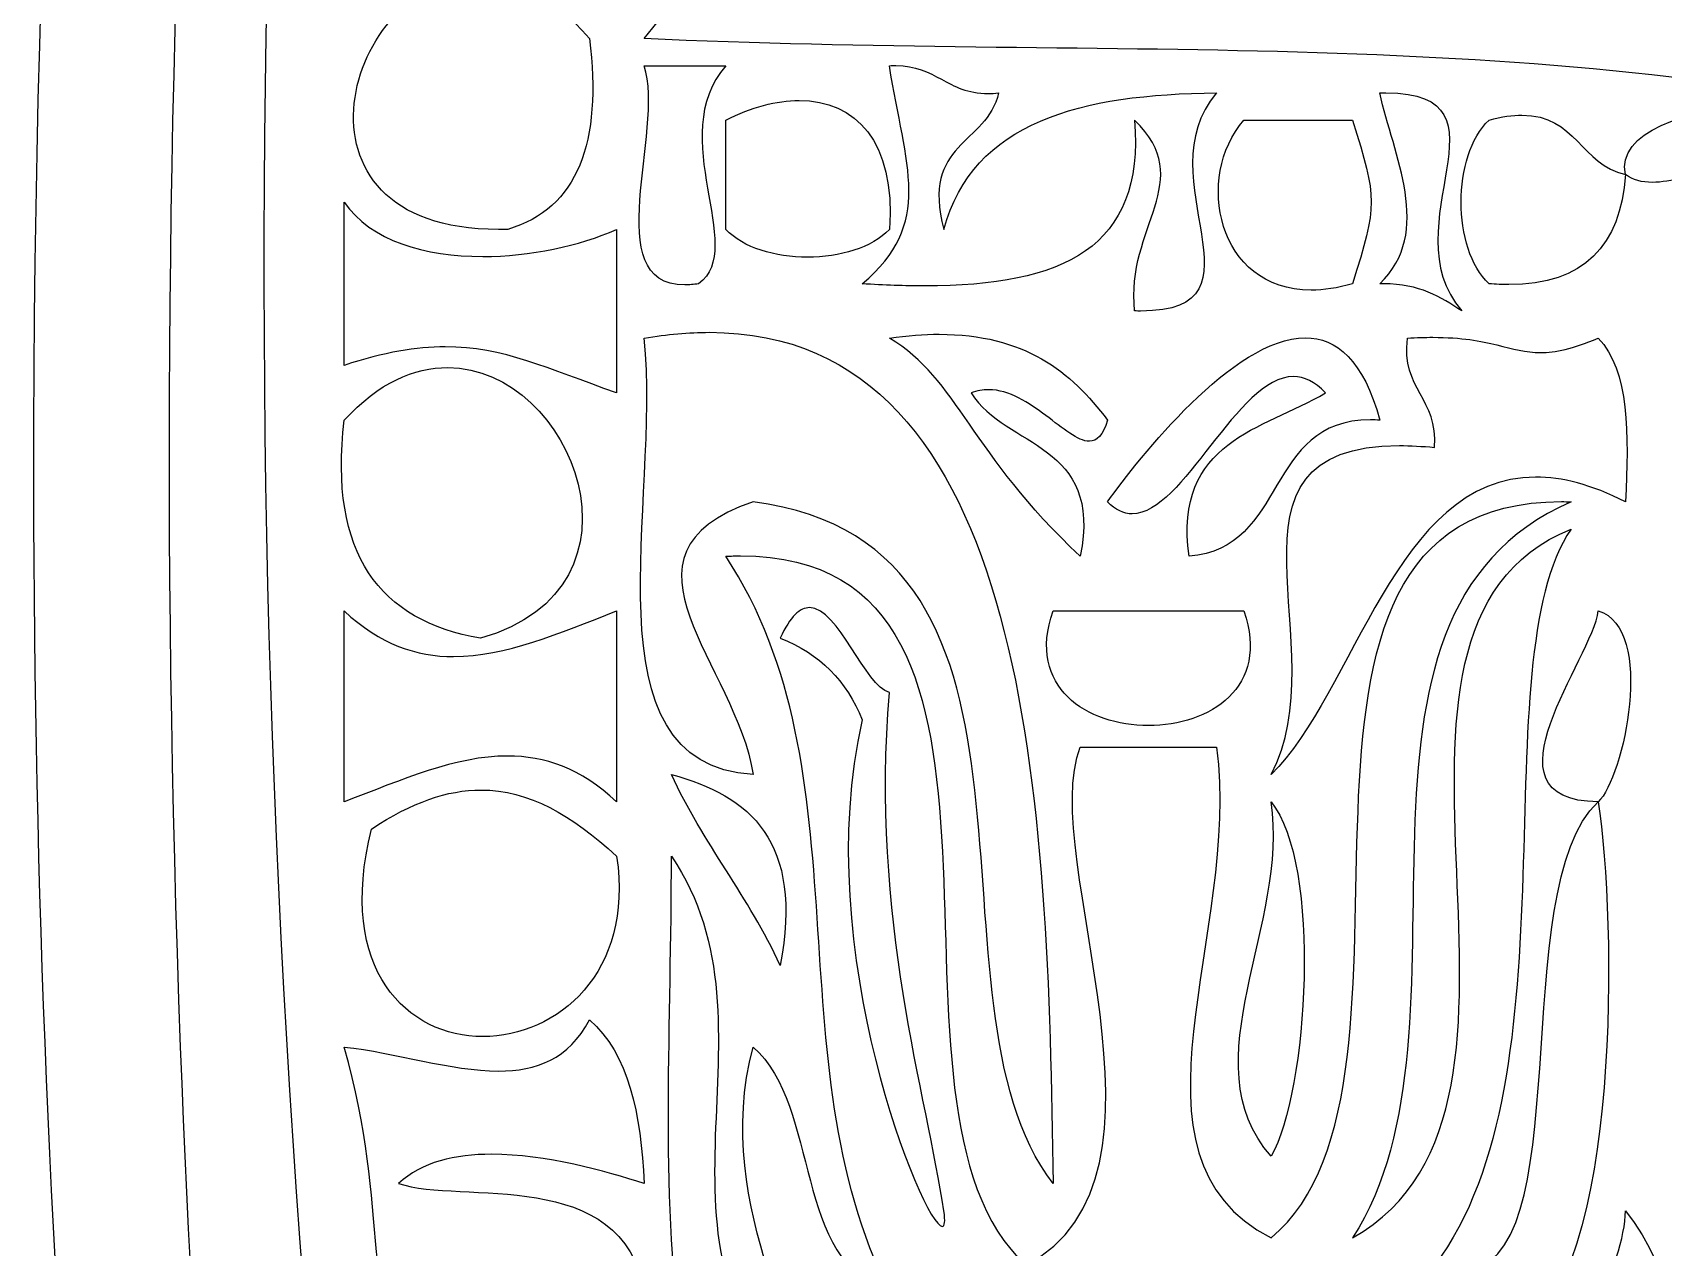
# Model space of a CAD drawing. Header units: centimetres. Extents: x -15.5 to 10, y -11.2 to 14.2.
# Drawn here: x -15.549 to -14.103, y 0.774 to 1.851 of the extents above; entities that cross this region are included whole.
import ezdxf

# ---------------------------------------------------------------- set-up
doc = ezdxf.new("R2010")
doc.units = ezdxf.units.CM
doc.header["$MEASUREMENT"] = 0
doc.layers.add('Capa 1', color=7, linetype='Continuous')

msp = doc.modelspace()

# ---------------------------------------------------------------- linework, layer by layer
at = {"layer": 'Capa 1', "color": 250}
for points, knots in [([(-14.66835, -2.77187), (-14.66835, -2.77187), (-14.79599, -2.77187), (-14.79599, -2.77187), (-14.79599, -2.77187), (-15.03115, -2.11306), (-15.22735, -1.39745), (-15.3695, -0.61985), (-15.3695, -0.61985), (-15.49087, 0.04524), (-15.54731, 0.74721), (-15.54825, 1.44863), (-15.54825, 1.44863), (-15.54825, 1.44863), (-15.54825, 1.456), (-15.54825, 1.456), (-15.54825, 1.456), (-15.54904, 2.48058), (-15.43142, 3.50375), (-15.2244, 4.40902), (-15.2244, 4.40902), (-15.12169, 4.85801), (-14.99649, 5.2934), (-14.8506, 5.7149), (-14.8506, 5.7149), (-14.8506, 5.7149), (-14.70922, 5.7149), (-14.70922, 5.7149), (-14.70922, 5.7149), (-15.21048, 4.31868), (-15.48453, 2.73625), (-15.41776, 0.95177), (-15.41776, 0.95177), (-15.36619, -0.42575), (-15.08416, -1.65561), (-14.66835, -2.77187), (-14.66835, -2.77187), (-14.66835, -2.77187), (-14.66835, -2.77187), (-14.66835, -2.77187)], [0, 0, 0, 0, 0.1, 0.1, 0.1, 0.1, 0.2, 0.2, 0.2, 0.2, 0.3, 0.3, 0.3, 0.3, 0.4, 0.4, 0.4, 0.4, 0.5, 0.5, 0.5, 0.5, 0.6, 0.6, 0.6, 0.6, 0.7, 0.7, 0.7, 0.7, 0.8, 0.8, 0.8, 0.8, 0.9, 0.9, 0.9, 0.9, 1, 1, 1, 1]), ([(-13.21748, 0.05008), (-13.21748, 0.05008), (-13.27639, 0.05008), (-13.27639, 0.05008), (-13.27639, 0.05008), (-13.28704, 0.07061), (-13.29954, 0.08927), (-13.31432, 0.10563), (-13.31432, 0.10563), (-13.32541, 0.08712), (-13.33537, 0.06824), (-13.34495, 0.05007), (-13.34495, 0.05007), (-13.34495, 0.05007), (-13.3871, 0.05008), (-13.3871, 0.05008), (-13.3871, 0.05008), (-13.31467, 0.11884), (-13.25707, 0.22099), (-13.33845, 0.27486), (-13.33845, 0.27486), (-13.35575, 0.17418), (-13.43286, 0.13333), (-13.46757, 0.05007), (-13.46757, 0.05007), (-13.46757, 0.05007), (-13.55672, 0.05008), (-13.55672, 0.05008), (-13.55672, 0.05008), (-13.43669, 0.14056), (-13.2941, 0.30245), (-13.33845, 0.46822), (-13.33845, 0.46822), (-13.39886, 0.30919), (-13.54514, 0.23659), (-13.57775, 0.05007), (-13.57775, 0.05007), (-13.57775, 0.05007), (-13.65176, 0.05008), (-13.65176, 0.05008), (-13.65176, 0.05008), (-13.72242, 0.09495), (-13.82597, 0.10715), (-13.84645, 0.20215), (-13.84645, 0.20215), (-13.8255, 0.2828), (-13.64738, 0.39297), (-13.74961, 0.44409), (-13.74961, 0.44409), (-13.75703, 0.42205), (-13.78079, 0.41629), (-13.81027, 0.41629), (-13.81027, 0.41629), (-13.82619, 0.41629), (-13.84378, 0.41798), (-13.86137, 0.41964), (-13.86137, 0.41964), (-13.87895, 0.42148), (-13.89643, 0.42324), (-13.91222, 0.42324), (-13.91222, 0.42324), (-13.92352, 0.42325), (-13.93396, 0.42236), (-13.94297, 0.41996), (-13.94297, 0.41996), (-13.98266, 0.30662), (-14.01695, 0.18755), (-14.08807, 0.10563), (-14.08807, 0.10563), (-14.18674, 0.09403), (-14.31473, 0.06263), (-14.43052, 0.05007), (-14.43052, 0.05007), (-14.43052, 0.05007), (-14.58904, 0.05008), (-14.58904, 0.05008), (-14.58904, 0.05008), (-14.59978, 0.05187), (-14.61008, 0.0542), (-14.61988, 0.05706), (-14.61988, 0.05706), (-14.58972, 0.172), (-14.51066, 0.23803), (-14.49891, 0.37138), (-14.49891, 0.37138), (-14.58845, 0.34281), (-14.79482, 0.36471), (-14.9342, 0.32312), (-14.9342, 0.32312), (-14.9475, 0.26251), (-14.93641, 0.15605), (-14.92049, 0.05007), (-14.92049, 0.05007), (-14.92049, 0.05007), (-14.9543, 0.05008), (-14.9543, 0.05008), (-14.9543, 0.05008), (-14.96642, 0.11086), (-15.01213, 0.14088), (-15.0593, 0.14088), (-15.0593, 0.14088), (-15.10673, 0.14088), (-15.15547, 0.11019), (-15.17208, 0.05007), (-15.17208, 0.05007), (-15.17208, 0.05007), (-15.23488, 0.05008), (-15.23488, 0.05008), (-15.23488, 0.05008), (-15.36932, 1.02864), (-15.37472, 1.9785), (-15.27715, 2.88692), (-15.27715, 2.88692), (-15.27715, 2.88692), (-15.17474, 2.88693), (-15.17474, 2.88693), (-15.17474, 2.88693), (-15.17616, 2.8785), (-15.17695, 2.86985), (-15.17709, 2.86121), (-15.17709, 2.86121), (-15.17817, 2.80237), (-15.14923, 2.74334), (-15.089, 2.74334), (-15.089, 2.74334), (-15.06052, 2.74335), (-15.02506, 2.75654), (-14.98246, 2.78913), (-14.98246, 2.78913), (-14.98246, 2.82166), (-14.98246, 2.85433), (-14.98246, 2.88692), (-14.98246, 2.88692), (-14.98246, 2.88692), (-14.92654, 2.88693), (-14.92654, 2.88693), (-14.92654, 2.88693), (-14.91971, 2.79492), (-14.88906, 2.71593), (-14.81324, 2.66817), (-14.81324, 2.66817), (-14.76085, 2.77739), (-14.64909, 2.8285), (-14.53574, 2.8285), (-14.53574, 2.8285), (-14.38334, 2.82851), (-14.22809, 2.73675), (-14.20903, 2.57165), (-14.20903, 2.57165), (-14.06965, 2.59356), (-14.07124, 2.75611), (-14.03981, 2.88597), (-14.03981, 2.88597), (-14.04116, 2.88632), (-14.04249, 2.88664), (-14.04381, 2.88692), (-14.04381, 2.88692), (-14.04381, 2.88692), (-13.98255, 2.88693), (-13.98255, 2.88693), (-13.98255, 2.88693), (-13.99887, 2.84872), (-13.99373, 2.78984), (-13.9671, 2.765), (-13.9671, 2.765), (-13.95572, 2.76197), (-13.94607, 2.76063), (-13.93774, 2.76063), (-13.93774, 2.76063), (-13.88964, 2.76063), (-13.8857, 2.80462), (-13.84645, 2.81326), (-13.84645, 2.81326), (-13.84857, 2.84559), (-13.85818, 2.87041), (-13.87614, 2.88692), (-13.87614, 2.88692), (-13.87614, 2.88692), (-13.8228, 2.88693), (-13.8228, 2.88693), (-13.8228, 2.88693), (-13.82253, 2.88661), (-13.82226, 2.88629), (-13.822, 2.88597), (-13.822, 2.88597), (-13.822, 2.88629), (-13.822, 2.88661), (-13.822, 2.88692), (-13.822, 2.88692), (-13.822, 2.88692), (-13.7936, 2.88693), (-13.7936, 2.88693), (-13.7936, 2.88693), (-13.80405, 2.76106), (-13.80688, 2.63197), (-13.79787, 2.49894), (-13.79787, 2.49894), (-13.76931, 2.62316), (-13.74726, 2.75386), (-13.72757, 2.88692), (-13.72757, 2.88692), (-13.72757, 2.88692), (-13.70477, 2.88693), (-13.70477, 2.88693), (-13.70477, 2.88693), (-13.72017, 2.75474), (-13.72869, 2.62456), (-13.72548, 2.49894), (-13.72548, 2.49894), (-13.68713, 2.621), (-13.65741, 2.75167), (-13.63231, 2.88692), (-13.63231, 2.88692), (-13.63231, 2.88692), (-13.59311, 2.88693), (-13.59311, 2.88693), (-13.59311, 2.88693), (-13.60864, 2.76131), (-13.62095, 2.63243), (-13.62864, 2.49894), (-13.62864, 2.49894), (-13.6096, 2.5018), (-13.59213, 2.50307), (-13.57562, 2.50307), (-13.57562, 2.50307), (-13.53625, 2.50307), (-13.50387, 2.49576), (-13.47148, 2.48846), (-13.47148, 2.48846), (-13.43891, 2.48116), (-13.40633, 2.47365), (-13.36603, 2.47365), (-13.36603, 2.47365), (-13.35723, 2.47365), (-13.34807, 2.474), (-13.33845, 2.47481), (-13.33845, 2.47481), (-13.31337, 2.60277), (-13.29146, 2.73389), (-13.29019, 2.88597), (-13.29019, 2.88597), (-13.29259, 2.88605), (-13.29495, 2.88608), (-13.29729, 2.88608), (-13.29729, 2.88608), (-13.39973, 2.88609), (-13.4421, 2.826), (-13.53212, 2.81326), (-13.53212, 2.81326), (-13.53087, 2.8381), (-13.52932, 2.86265), (-13.5275, 2.88692), (-13.5275, 2.88692), (-13.5275, 2.88692), (-13.47472, 2.88693), (-13.47472, 2.88693), (-13.47472, 2.88693), (-13.47178, 2.87899), (-13.46679, 2.87052), (-13.45942, 2.86152), (-13.45942, 2.86152), (-13.45011, 2.87267), (-13.43764, 2.88064), (-13.4235, 2.88692), (-13.4235, 2.88692), (-13.4235, 2.88692), (-13.21748, 2.88693), (-13.21748, 2.88693), (-13.21748, 2.88693), (-13.21748, 2.88693), (-13.21748, 2.71632), (-13.21748, 2.71632), (-13.21748, 2.71632), (-13.21758, 2.71636), (-13.2177, 2.71639), (-13.2178, 2.71643), (-13.2178, 2.71643), (-13.21462, 2.61674), (-13.25971, 2.5653), (-13.24193, 2.45068), (-13.24193, 2.45068), (-13.23394, 2.4432), (-13.22576, 2.43586), (-13.21748, 2.42867), (-13.21748, 2.42867), (-13.21748, 2.42867), (-13.21748, 2.35956), (-13.21748, 2.35956), (-13.21748, 2.35956), (-13.22032, 2.35974), (-13.22317, 2.35987), (-13.22606, 2.35987), (-13.22606, 2.35987), (-13.23875, 2.35988), (-13.25209, 2.35797), (-13.26606, 2.35384), (-13.26606, 2.35384), (-13.25361, 2.32616), (-13.23699, 2.29888), (-13.21748, 2.27253), (-13.21748, 2.27253), (-13.21748, 2.27253), (-13.21748, 2.19172), (-13.21748, 2.19172), (-13.21748, 2.19172), (-13.23295, 2.19813), (-13.24912, 2.20381), (-13.26606, 2.20874), (-13.26606, 2.20874), (-13.26447, 1.92142), (-13.31876, 1.7252), (-13.26606, 1.45945), (-13.26606, 1.45945), (-13.24999, 1.46528), (-13.23378, 1.47103), (-13.21748, 1.47671), (-13.21748, 1.47671), (-13.21748, 1.47671), (-13.21748, 1.32618), (-13.21748, 1.32618), (-13.21748, 1.32618), (-13.23367, 1.33031), (-13.24986, 1.33439), (-13.26606, 1.33849), (-13.26606, 1.33849), (-13.27533, 1.15169), (-13.27167, 0.82918), (-13.21748, 0.61727), (-13.21748, 0.61727), (-13.21748, 0.61727), (-13.21748, 0.05008), (-13.21748, 0.05008), (-13.21748, 0.05008), (-13.21748, 0.05008), (-13.21748, 0.05008), (-13.21748, 0.05008)], [0, 0, 0, 0, 0.0119048, 0.0119048, 0.0119048, 0.0119048, 0.0238095, 0.0238095, 0.0238095, 0.0238095, 0.0357143, 0.0357143, 0.0357143, 0.0357143, 0.047619, 0.047619, 0.047619, 0.047619, 0.0595238, 0.0595238, 0.0595238, 0.0595238, 0.0714286, 0.0714286, 0.0714286, 0.0714286, 0.0833333, 0.0833333, 0.0833333, 0.0833333, 0.0952381, 0.0952381, 0.0952381, 0.0952381, 0.1071429, 0.1071429, 0.1071429, 0.1071429, 0.1190476, 0.1190476, 0.1190476, 0.1190476, 0.1309524, 0.1309524, 0.1309524, 0.1309524, 0.1428571, 0.1428571, 0.1428571, 0.1428571, 0.1547619, 0.1547619, 0.1547619, 0.1547619, 0.1666667, 0.1666667, 0.1666667, 0.1666667, 0.1785714, 0.1785714, 0.1785714, 0.1785714, 0.1904762, 0.1904762, 0.1904762, 0.1904762, 0.202381, 0.202381, 0.202381, 0.202381, 0.2142857, 0.2142857, 0.2142857, 0.2142857, 0.2261905, 0.2261905, 0.2261905, 0.2261905, 0.2380952, 0.2380952, 0.2380952, 0.2380952, 0.25, 0.25, 0.25, 0.25, 0.2619048, 0.2619048, 0.2619048, 0.2619048, 0.2738095, 0.2738095, 0.2738095, 0.2738095, 0.2857143, 0.2857143, 0.2857143, 0.2857143, 0.297619, 0.297619, 0.297619, 0.297619, 0.3095238, 0.3095238, 0.3095238, 0.3095238, 0.3214286, 0.3214286, 0.3214286, 0.3214286, 0.3333333, 0.3333333, 0.3333333, 0.3333333, 0.3452381, 0.3452381, 0.3452381, 0.3452381, 0.3571429, 0.3571429, 0.3571429, 0.3571429, 0.3690476, 0.3690476, 0.3690476, 0.3690476, 0.3809524, 0.3809524, 0.3809524, 0.3809524, 0.3928571, 0.3928571, 0.3928571, 0.3928571, 0.4047619, 0.4047619, 0.4047619, 0.4047619, 0.4166667, 0.4166667, 0.4166667, 0.4166667, 0.4285714, 0.4285714, 0.4285714, 0.4285714, 0.4404762, 0.4404762, 0.4404762, 0.4404762, 0.452381, 0.452381, 0.452381, 0.452381, 0.4642857, 0.4642857, 0.4642857, 0.4642857, 0.4761905, 0.4761905, 0.4761905, 0.4761905, 0.4880952, 0.4880952, 0.4880952, 0.4880952, 0.5, 0.5, 0.5, 0.5, 0.5119048, 0.5119048, 0.5119048, 0.5119048, 0.5238095, 0.5238095, 0.5238095, 0.5238095, 0.5357143, 0.5357143, 0.5357143, 0.5357143, 0.547619, 0.547619, 0.547619, 0.547619, 0.5595238, 0.5595238, 0.5595238, 0.5595238, 0.5714286, 0.5714286, 0.5714286, 0.5714286, 0.5833333, 0.5833333, 0.5833333, 0.5833333, 0.5952381, 0.5952381, 0.5952381, 0.5952381, 0.6071429, 0.6071429, 0.6071429, 0.6071429, 0.6190476, 0.6190476, 0.6190476, 0.6190476, 0.6309524, 0.6309524, 0.6309524, 0.6309524, 0.6428571, 0.6428571, 0.6428571, 0.6428571, 0.6547619, 0.6547619, 0.6547619, 0.6547619, 0.6666667, 0.6666667, 0.6666667, 0.6666667, 0.6785714, 0.6785714, 0.6785714, 0.6785714, 0.6904762, 0.6904762, 0.6904762, 0.6904762, 0.702381, 0.702381, 0.702381, 0.702381, 0.7142857, 0.7142857, 0.7142857, 0.7142857, 0.7261905, 0.7261905, 0.7261905, 0.7261905, 0.7380952, 0.7380952, 0.7380952, 0.7380952, 0.75, 0.75, 0.75, 0.75, 0.7619048, 0.7619048, 0.7619048, 0.7619048, 0.7738095, 0.7738095, 0.7738095, 0.7738095, 0.7857143, 0.7857143, 0.7857143, 0.7857143, 0.797619, 0.797619, 0.797619, 0.797619, 0.8095238, 0.8095238, 0.8095238, 0.8095238, 0.8214286, 0.8214286, 0.8214286, 0.8214286, 0.8333333, 0.8333333, 0.8333333, 0.8333333, 0.8452381, 0.8452381, 0.8452381, 0.8452381, 0.8571429, 0.8571429, 0.8571429, 0.8571429, 0.8690476, 0.8690476, 0.8690476, 0.8690476, 0.8809524, 0.8809524, 0.8809524, 0.8809524, 0.8928571, 0.8928571, 0.8928571, 0.8928571, 0.9047619, 0.9047619, 0.9047619, 0.9047619, 0.9166667, 0.9166667, 0.9166667, 0.9166667, 0.9285714, 0.9285714, 0.9285714, 0.9285714, 0.9404762, 0.9404762, 0.9404762, 0.9404762, 0.952381, 0.952381, 0.952381, 0.952381, 0.9642857, 0.9642857, 0.9642857, 0.9642857, 0.9761905, 0.9761905, 0.9761905, 0.9761905, 0.9880952, 0.9880952, 0.9880952, 0.9880952, 1, 1, 1, 1]), ([(-14.98246, 1.99127), (-14.97707, 1.89507), (-14.91928, 1.95348), (-15.00659, 1.84617), (-15.00659, 1.84617), (-14.6075, 1.82712), (-14.23952, 1.85696), (-13.87058, 1.77378), (-13.87058, 1.77378), (-13.85058, 1.41691), (-13.92932, 0.76826), (-13.77374, 0.46822), (-13.77374, 0.46822), (-13.80486, 0.9286), (-13.81057, 1.41469), (-13.84645, 1.8703), (-13.84645, 1.8703), (-14.20205, 1.89348), (-14.62432, 1.84998), (-14.91007, 1.94301), (-14.91007, 1.94301), (-14.56019, 1.88999), (-14.11061, 1.93634), (-13.77374, 1.8703), (-13.77374, 1.8703), (-13.79978, 1.5963), (-13.78962, 1.26864), (-13.77374, 0.92764), (-13.77374, 0.92764), (-13.76771, 0.79969), (-13.78676, 0.57426), (-13.6769, 0.49235), (-13.6769, 0.49235), (-13.71628, 0.95305), (-13.73691, 1.43183), (-13.72548, 1.94301), (-13.72548, 1.94301), (-14.08045, 1.97381), (-14.62337, 1.98873), (-14.98246, 1.99127), (-14.98246, 1.99127), (-14.98246, 1.99127), (-14.98246, 1.99127), (-14.98246, 1.99127)], [0, 0, 0, 0, 0.0909091, 0.0909091, 0.0909091, 0.0909091, 0.1818182, 0.1818182, 0.1818182, 0.1818182, 0.2727273, 0.2727273, 0.2727273, 0.2727273, 0.3636364, 0.3636364, 0.3636364, 0.3636364, 0.4545455, 0.4545455, 0.4545455, 0.4545455, 0.5454545, 0.5454545, 0.5454545, 0.5454545, 0.6363636, 0.6363636, 0.6363636, 0.6363636, 0.7272727, 0.7272727, 0.7272727, 0.7272727, 0.8181818, 0.8181818, 0.8181818, 0.8181818, 0.9090909, 0.9090909, 0.9090909, 0.9090909, 1, 1, 1, 1]), ([(-15.15391, 1.90078), (-15.21233, 1.90078), (-15.25774, 1.84458), (-15.26377, 1.7887), (-15.26377, 1.7887), (-15.26964, 1.73276), (-15.2361, 1.67684), (-15.13591, 1.6768), (-15.13591, 1.6768), (-15.13317, 1.67681), (-15.1304, 1.67687), (-15.12756, 1.67694), (-15.12756, 1.67694), (-15.06533, 1.69536), (-15.04374, 1.75409), (-15.05517, 1.84617), (-15.05517, 1.84617), (-15.08915, 1.88523), (-15.12344, 1.90078), (-15.15391, 1.90078), (-15.15391, 1.90078), (-15.15391, 1.90078), (-15.15391, 1.90078), (-15.15391, 1.90078)], [0, 0, 0, 0, 0.1666667, 0.1666667, 0.1666667, 0.1666667, 0.3333333, 0.3333333, 0.3333333, 0.3333333, 0.5, 0.5, 0.5, 0.5, 0.6666667, 0.6666667, 0.6666667, 0.6666667, 0.8333333, 0.8333333, 0.8333333, 0.8333333, 1, 1, 1, 1]), ([(-15.00659, 1.82204), (-14.98783, 1.76422), (-15.04752, 1.62769), (-14.97066, 1.62766), (-14.97066, 1.62766), (-14.96689, 1.62767), (-14.96279, 1.62801), (-14.95833, 1.62868), (-14.95833, 1.62868), (-14.91484, 1.66012), (-14.98882, 1.75917), (-14.9342, 1.82204), (-14.9342, 1.82204), (-14.95833, 1.82204), (-14.98246, 1.82204), (-15.00659, 1.82204), (-15.00659, 1.82204), (-15.00659, 1.82204), (-15.00659, 1.82204), (-15.00659, 1.82204)], [0, 0, 0, 0, 0.2, 0.2, 0.2, 0.2, 0.4, 0.4, 0.4, 0.4, 0.6, 0.6, 0.6, 0.6, 0.8, 0.8, 0.8, 0.8, 1, 1, 1, 1]), ([(-14.57162, 1.77378), (-14.51574, 1.71981), (-14.57987, 1.67948), (-14.57162, 1.60455), (-14.57162, 1.60455), (-14.5698, 1.60452), (-14.56802, 1.60448), (-14.5663, 1.60448), (-14.5663, 1.60448), (-14.44737, 1.60449), (-14.56401, 1.72217), (-14.49891, 1.79791), (-14.49891, 1.79791), (-14.61893, 1.79696), (-14.71513, 1.77251), (-14.74085, 1.67694), (-14.74085, 1.67694), (-14.76149, 1.7541), (-14.70275, 1.75187), (-14.69227, 1.79791), (-14.69227, 1.79791), (-14.69557, 1.79756), (-14.69867, 1.79738), (-14.7016, 1.79738), (-14.7016, 1.79738), (-14.71979, 1.79739), (-14.73131, 1.8037), (-14.74307, 1.80997), (-14.74307, 1.80997), (-14.75425, 1.81601), (-14.76594, 1.82225), (-14.78328, 1.82225), (-14.78328, 1.82225), (-14.78515, 1.82225), (-14.78709, 1.82218), (-14.78911, 1.82204), (-14.78911, 1.82204), (-14.77482, 1.73251), (-14.74942, 1.68202), (-14.81324, 1.62868), (-14.81324, 1.62868), (-14.7938, 1.62745), (-14.77528, 1.62678), (-14.75781, 1.62678), (-14.75781, 1.62678), (-14.63486, 1.62678), (-14.56272, 1.66036), (-14.57162, 1.77378), (-14.57162, 1.77378), (-14.57162, 1.77378), (-14.57162, 1.77378), (-14.57162, 1.77378)], [0, 0, 0, 0, 0.0769231, 0.0769231, 0.0769231, 0.0769231, 0.1538462, 0.1538462, 0.1538462, 0.1538462, 0.2307692, 0.2307692, 0.2307692, 0.2307692, 0.3076923, 0.3076923, 0.3076923, 0.3076923, 0.3846154, 0.3846154, 0.3846154, 0.3846154, 0.4615385, 0.4615385, 0.4615385, 0.4615385, 0.5384615, 0.5384615, 0.5384615, 0.5384615, 0.6153846, 0.6153846, 0.6153846, 0.6153846, 0.6923077, 0.6923077, 0.6923077, 0.6923077, 0.7692308, 0.7692308, 0.7692308, 0.7692308, 0.8461538, 0.8461538, 0.8461538, 0.8461538, 0.9230769, 0.9230769, 0.9230769, 0.9230769, 1, 1, 1, 1]), ([(-14.35413, 1.79791), (-14.34239, 1.74299), (-14.30619, 1.6744), (-14.35413, 1.62868), (-14.35413, 1.62868), (-14.35286, 1.62869), (-14.35159, 1.62868), (-14.35064, 1.62868), (-14.35064, 1.62868), (-14.31921, 1.62869), (-14.30016, 1.61693), (-14.28143, 1.60455), (-14.28143, 1.60455), (-14.34651, 1.68044), (-14.22999, 1.79791), (-14.34874, 1.79791), (-14.34874, 1.79791), (-14.35064, 1.79791), (-14.35223, 1.79791), (-14.35413, 1.79791), (-14.35413, 1.79791), (-14.35413, 1.79791), (-14.35413, 1.79791), (-14.35413, 1.79791)], [0, 0, 0, 0, 0.1666667, 0.1666667, 0.1666667, 0.1666667, 0.3333333, 0.3333333, 0.3333333, 0.3333333, 0.5, 0.5, 0.5, 0.5, 0.6666667, 0.6666667, 0.6666667, 0.6666667, 0.8333333, 0.8333333, 0.8333333, 0.8333333, 1, 1, 1, 1]), ([(-14.86912, 1.79125), (-14.88912, 1.79125), (-14.91166, 1.78521), (-14.9342, 1.77378), (-14.9342, 1.77378), (-14.9342, 1.7414), (-14.9342, 1.70933), (-14.9342, 1.67694), (-14.9342, 1.67694), (-14.91881, 1.66044), (-14.89031, 1.65218), (-14.86178, 1.65218), (-14.86178, 1.65218), (-14.83324, 1.65218), (-14.80467, 1.66043), (-14.78911, 1.67694), (-14.78911, 1.67694), (-14.78339, 1.75505), (-14.81959, 1.79124), (-14.86912, 1.79124), (-14.86912, 1.79124), (-14.86912, 1.79124), (-14.86912, 1.79125), (-14.86912, 1.79125)], [0, 0, 0, 0, 0.1666667, 0.1666667, 0.1666667, 0.1666667, 0.3333333, 0.3333333, 0.3333333, 0.3333333, 0.5, 0.5, 0.5, 0.5, 0.6666667, 0.6666667, 0.6666667, 0.6666667, 0.8333333, 0.8333333, 0.8333333, 0.8333333, 1, 1, 1, 1]), ([(-13.99091, 1.74553), (-13.96424, 1.74553), (-13.93884, 1.73504), (-13.91884, 1.70107), (-13.91884, 1.70107), (-13.89277, 1.75943), (-13.95621, 1.78447), (-14.02128, 1.78447), (-14.02128, 1.78447), (-14.08223, 1.78447), (-14.14462, 1.76253), (-14.13633, 1.72552), (-14.13633, 1.72552), (-14.13633, 1.72552), (-14.13633, 1.72552), (-14.13633, 1.72552), (-14.13633, 1.72552), (-14.12956, 1.72051), (-14.12155, 1.71857), (-14.11261, 1.71857), (-14.11261, 1.71857), (-14.09597, 1.71857), (-14.07611, 1.72538), (-14.05505, 1.73219), (-14.05505, 1.73219), (-14.03409, 1.73886), (-14.01219, 1.74552), (-13.99091, 1.74552), (-13.99091, 1.74552), (-13.99091, 1.74552), (-13.99091, 1.74553), (-13.99091, 1.74553)], [0, 0, 0, 0, 0.125, 0.125, 0.125, 0.125, 0.25, 0.25, 0.25, 0.25, 0.375, 0.375, 0.375, 0.375, 0.5, 0.5, 0.5, 0.5, 0.625, 0.625, 0.625, 0.625, 0.75, 0.75, 0.75, 0.75, 0.875, 0.875, 0.875, 0.875, 1, 1, 1, 1]), ([(-14.47478, 1.77378), (-14.5185, 1.72362), (-14.49889, 1.623), (-14.41509, 1.623), (-14.41509, 1.623), (-14.40395, 1.623), (-14.39168, 1.62477), (-14.37826, 1.62868), (-14.37826, 1.62868), (-14.35636, 1.69949), (-14.35636, 1.70298), (-14.37826, 1.77378), (-14.37826, 1.77378), (-14.41033, 1.77378), (-14.44272, 1.77378), (-14.47478, 1.77378), (-14.47478, 1.77378), (-14.47478, 1.77378), (-14.47478, 1.77378), (-14.47478, 1.77378)], [0, 0, 0, 0, 0.2, 0.2, 0.2, 0.2, 0.4, 0.4, 0.4, 0.4, 0.6, 0.6, 0.6, 0.6, 0.8, 0.8, 0.8, 0.8, 1, 1, 1, 1]), ([(-14.22809, 1.77823), (-14.23634, 1.77823), (-14.24587, 1.77695), (-14.25729, 1.77378), (-14.25729, 1.77378), (-14.29031, 1.74267), (-14.29031, 1.65948), (-14.25729, 1.62868), (-14.25729, 1.62868), (-14.25119, 1.62819), (-14.24534, 1.62794), (-14.23973, 1.62794), (-14.23973, 1.62794), (-14.17294, 1.62794), (-14.14072, 1.66255), (-14.13633, 1.72552), (-14.13633, 1.72552), (-14.1757, 1.7341), (-14.17983, 1.77822), (-14.22809, 1.77822), (-14.22809, 1.77822), (-14.22809, 1.77822), (-14.22809, 1.77823), (-14.22809, 1.77823)], [0, 0, 0, 0, 0.1666667, 0.1666667, 0.1666667, 0.1666667, 0.3333333, 0.3333333, 0.3333333, 0.3333333, 0.5, 0.5, 0.5, 0.5, 0.6666667, 0.6666667, 0.6666667, 0.6666667, 0.8333333, 0.8333333, 0.8333333, 0.8333333, 1, 1, 1, 1]), ([(-14.13633, 1.72552), (-14.13633, 1.72552), (-14.13633, 1.72552), (-14.13633, 1.72552), (-14.13633, 1.72552), (-14.13633, 1.72552), (-14.13633, 1.72552), (-14.13633, 1.72552)], [0, 0, 0, 0, 0.5, 0.5, 0.5, 0.5, 1, 1, 1, 1]), ([(-15.18312, 1.57281), (-15.13169, 1.57281), (-15.09232, 1.55343), (-15.03104, 1.53184), (-15.03104, 1.53184), (-15.03104, 1.58043), (-15.03104, 1.62868), (-15.03104, 1.67694), (-15.03104, 1.67694), (-15.06402, 1.66216), (-15.10782, 1.65285), (-15.14985, 1.65285), (-15.14985, 1.65285), (-15.20089, 1.65285), (-15.24933, 1.6666), (-15.27266, 1.70107), (-15.27266, 1.70107), (-15.27266, 1.65282), (-15.27266, 1.60455), (-15.27266, 1.55629), (-15.27266, 1.55629), (-15.2371, 1.56804), (-15.20853, 1.5728), (-15.18312, 1.5728), (-15.18312, 1.5728), (-15.18312, 1.5728), (-15.18312, 1.57281), (-15.18312, 1.57281)], [0, 0, 0, 0, 0.1428571, 0.1428571, 0.1428571, 0.1428571, 0.2857143, 0.2857143, 0.2857143, 0.2857143, 0.4285714, 0.4285714, 0.4285714, 0.4285714, 0.5714286, 0.5714286, 0.5714286, 0.5714286, 0.7142857, 0.7142857, 0.7142857, 0.7142857, 0.8571429, 0.8571429, 0.8571429, 0.8571429, 1, 1, 1, 1]), ([(-14.91007, 1.43533), (-14.61607, 1.39723), (-14.76815, 0.99336), (-14.64401, 0.8308), (-14.64401, 0.8308), (-14.64819, 1.16609), (-14.66309, 1.58561), (-14.94888, 1.58561), (-14.94888, 1.58561), (-14.96702, 1.58562), (-14.9862, 1.58391), (-15.00659, 1.58042), (-15.00659, 1.58042), (-14.99135, 1.43438), (-15.06152, 1.20323), (-14.91007, 1.19339), (-14.91007, 1.19339), (-14.92436, 1.29023), (-15.04533, 1.38897), (-14.91007, 1.43532), (-14.91007, 1.43532), (-14.91007, 1.43532), (-14.91007, 1.43533), (-14.91007, 1.43533)], [0, 0, 0, 0, 0.1666667, 0.1666667, 0.1666667, 0.1666667, 0.3333333, 0.3333333, 0.3333333, 0.3333333, 0.5, 0.5, 0.5, 0.5, 0.6666667, 0.6666667, 0.6666667, 0.6666667, 0.8333333, 0.8333333, 0.8333333, 0.8333333, 1, 1, 1, 1]), ([(-14.74497, 1.58392), (-14.75831, 1.58392), (-14.77323, 1.58264), (-14.78911, 1.58042), (-14.78911, 1.58042), (-14.72815, 1.54391), (-14.71735, 1.47819), (-14.61988, 1.38706), (-14.61988, 1.38706), (-14.59956, 1.48803), (-14.68529, 1.48263), (-14.71672, 1.53184), (-14.71672, 1.53184), (-14.71142, 1.53386), (-14.7062, 1.5347), (-14.7011, 1.5347), (-14.7011, 1.5347), (-14.68264, 1.53471), (-14.66553, 1.52327), (-14.65036, 1.51184), (-14.65036, 1.51184), (-14.63514, 1.50042), (-14.62196, 1.48902), (-14.6118, 1.48902), (-14.6118, 1.48902), (-14.60501, 1.48902), (-14.59957, 1.4941), (-14.59575, 1.50771), (-14.59575, 1.50771), (-14.62782, 1.5509), (-14.66973, 1.58391), (-14.74497, 1.58391), (-14.74497, 1.58391), (-14.74497, 1.58391), (-14.74497, 1.58392), (-14.74497, 1.58392)], [0, 0, 0, 0, 0.1111111, 0.1111111, 0.1111111, 0.1111111, 0.2222222, 0.2222222, 0.2222222, 0.2222222, 0.3333333, 0.3333333, 0.3333333, 0.3333333, 0.4444444, 0.4444444, 0.4444444, 0.4444444, 0.5555556, 0.5555556, 0.5555556, 0.5555556, 0.6666667, 0.6666667, 0.6666667, 0.6666667, 0.7777778, 0.7777778, 0.7777778, 0.7777778, 0.8888889, 0.8888889, 0.8888889, 0.8888889, 1, 1, 1, 1]), ([(-14.43065, 1.54645), (-14.42144, 1.54645), (-14.41192, 1.542), (-14.40239, 1.53184), (-14.40239, 1.53184), (-14.45796, 1.49915), (-14.53733, 1.48962), (-14.52336, 1.38706), (-14.52336, 1.38706), (-14.43604, 1.39385), (-14.45636, 1.508), (-14.36256, 1.508), (-14.36256, 1.508), (-14.35985, 1.508), (-14.35705, 1.50793), (-14.35413, 1.50771), (-14.35413, 1.50771), (-14.36863, 1.56106), (-14.39264, 1.58077), (-14.4202, 1.58077), (-14.4202, 1.58077), (-14.48434, 1.58077), (-14.56777, 1.47395), (-14.59575, 1.43532), (-14.59575, 1.43532), (-14.58851, 1.42785), (-14.58118, 1.42464), (-14.5738, 1.42464), (-14.5738, 1.42464), (-14.55107, 1.42464), (-14.52771, 1.45504), (-14.50399, 1.48549), (-14.50399, 1.48549), (-14.47986, 1.51597), (-14.45573, 1.54645), (-14.43065, 1.54645), (-14.43065, 1.54645), (-14.43065, 1.54645), (-14.43065, 1.54645), (-14.43065, 1.54645)], [0, 0, 0, 0, 0.1, 0.1, 0.1, 0.1, 0.2, 0.2, 0.2, 0.2, 0.3, 0.3, 0.3, 0.3, 0.4, 0.4, 0.4, 0.4, 0.5, 0.5, 0.5, 0.5, 0.6, 0.6, 0.6, 0.6, 0.7, 0.7, 0.7, 0.7, 0.8, 0.8, 0.8, 0.8, 0.9, 0.9, 0.9, 0.9, 1, 1, 1, 1]), ([(-14.33667, 1.48518), (-14.51193, 1.48518), (-14.39033, 1.30483), (-14.45065, 1.19339), (-14.45065, 1.19339), (-14.37652, 1.26565), (-14.34049, 1.45727), (-14.21596, 1.45727), (-14.21596, 1.45727), (-14.19275, 1.45727), (-14.16649, 1.45064), (-14.13633, 1.43532), (-14.13633, 1.43532), (-14.13315, 1.49502), (-14.13283, 1.55185), (-14.16046, 1.58042), (-14.16046, 1.58042), (-14.18319, 1.57086), (-14.1985, 1.56765), (-14.21157, 1.56765), (-14.21157, 1.56765), (-14.22496, 1.56766), (-14.23601, 1.571), (-14.25031, 1.57439), (-14.25031, 1.57439), (-14.26432, 1.57789), (-14.28149, 1.5812), (-14.3071, 1.5812), (-14.3071, 1.5812), (-14.31399, 1.5812), (-14.32148, 1.58095), (-14.32969, 1.58042), (-14.32969, 1.58042), (-14.33508, 1.53471), (-14.30238, 1.52708), (-14.30555, 1.48358), (-14.30555, 1.48358), (-14.31667, 1.48454), (-14.32715, 1.48517), (-14.33667, 1.48517), (-14.33667, 1.48517), (-14.33667, 1.48517), (-14.33667, 1.48518), (-14.33667, 1.48518)], [0, 0, 0, 0, 0.0909091, 0.0909091, 0.0909091, 0.0909091, 0.1818182, 0.1818182, 0.1818182, 0.1818182, 0.2727273, 0.2727273, 0.2727273, 0.2727273, 0.3636364, 0.3636364, 0.3636364, 0.3636364, 0.4545455, 0.4545455, 0.4545455, 0.4545455, 0.5454545, 0.5454545, 0.5454545, 0.5454545, 0.6363636, 0.6363636, 0.6363636, 0.6363636, 0.7272727, 0.7272727, 0.7272727, 0.7272727, 0.8181818, 0.8181818, 0.8181818, 0.8181818, 0.9090909, 0.9090909, 0.9090909, 0.9090909, 1, 1, 1, 1]), ([(-15.1809, 1.55439), (-15.21043, 1.55439), (-15.24218, 1.54105), (-15.27266, 1.50771), (-15.27266, 1.50771), (-15.28663, 1.38897), (-15.24123, 1.3296), (-15.15169, 1.31436), (-15.15169, 1.31436), (-14.99358, 1.35881), (-15.06946, 1.55439), (-15.1809, 1.55439), (-15.1809, 1.55439), (-15.1809, 1.55439), (-15.1809, 1.55439), (-15.1809, 1.55439)], [0, 0, 0, 0, 0.25, 0.25, 0.25, 0.25, 0.5, 0.5, 0.5, 0.5, 0.75, 0.75, 0.75, 0.75, 1, 1, 1, 1]), ([(-14.98246, 1.121), (-14.98215, 0.83113), (-15.02374, 0.49965), (-14.78911, 0.44409), (-14.78911, 0.44409), (-14.77073, 0.60284), (-14.65187, 0.67121), (-14.52545, 0.67121), (-14.52545, 0.67121), (-14.39192, 0.67122), (-14.24997, 0.59494), (-14.20903, 0.46822), (-14.20903, 0.46822), (-14.09505, 0.50918), (-14.0487, 0.69777), (-14.13633, 0.80667), (-14.13633, 0.80667), (-14.13659, 0.75888), (-14.18359, 0.67347), (-14.21563, 0.67343), (-14.21563, 0.67343), (-14.22231, 0.67344), (-14.22834, 0.67717), (-14.23317, 0.68571), (-14.23317, 0.68571), (-14.13792, 0.76001), (-14.1449, 1.06417), (-14.16046, 1.16926), (-14.16046, 1.16926), (-14.13792, 1.1899), (-14.10902, 1.32356), (-14.16046, 1.33849), (-14.16046, 1.33849), (-14.1649, 1.29753), (-14.26904, 1.17021), (-14.16046, 1.16926), (-14.16046, 1.16926), (-14.24353, 1.09302), (-14.17526, 0.75376), (-14.28193, 0.75376), (-14.28193, 0.75376), (-14.28901, 0.75377), (-14.29684, 0.75524), (-14.30555, 0.75841), (-14.30555, 0.75841), (-14.17824, 0.92638), (-14.2646, 1.29245), (-14.18459, 1.41119), (-14.18459, 1.41119), (-14.40557, 1.32071), (-14.16935, 0.90129), (-14.37826, 0.78254), (-14.37826, 0.78254), (-14.25729, 0.97051), (-14.41763, 1.33341), (-14.18459, 1.43532), (-14.18459, 1.43532), (-14.18742, 1.4354), (-14.19025, 1.43547), (-14.193, 1.43547), (-14.193, 1.43547), (-14.49667, 1.43547), (-14.28483, 0.92037), (-14.45065, 0.78254), (-14.45065, 0.78254), (-14.59162, 0.85494), (-14.47701, 1.05337), (-14.49891, 1.21784), (-14.49891, 1.21784), (-14.53924, 1.21784), (-14.57956, 1.21784), (-14.61988, 1.21784), (-14.61988, 1.21784), (-14.6583, 1.12037), (-14.5186, 0.83588), (-14.66814, 0.75841), (-14.66814, 0.75841), (-14.82211, 0.8983), (-14.62723, 1.38738), (-14.92108, 1.38738), (-14.92108, 1.38738), (-14.92535, 1.38739), (-14.92972, 1.38728), (-14.9342, 1.38706), (-14.9342, 1.38706), (-14.80816, 1.19498), (-14.89261, 0.94193), (-14.78911, 0.73428), (-14.78911, 0.73428), (-14.87515, 0.76096), (-14.84975, 0.89907), (-14.91007, 0.95177), (-14.91007, 0.95177), (-14.94849, 0.80795), (-14.85229, 0.67205), (-14.8615, 0.63745), (-14.8615, 0.63745), (-15.02279, 0.77302), (-14.87864, 0.96828), (-14.98246, 1.121), (-14.98246, 1.121), (-14.98246, 1.121), (-14.98246, 1.121), (-14.98246, 1.121)], [0, 0, 0, 0, 0.0384615, 0.0384615, 0.0384615, 0.0384615, 0.0769231, 0.0769231, 0.0769231, 0.0769231, 0.1153846, 0.1153846, 0.1153846, 0.1153846, 0.1538462, 0.1538462, 0.1538462, 0.1538462, 0.1923077, 0.1923077, 0.1923077, 0.1923077, 0.2307692, 0.2307692, 0.2307692, 0.2307692, 0.2692308, 0.2692308, 0.2692308, 0.2692308, 0.3076923, 0.3076923, 0.3076923, 0.3076923, 0.3461538, 0.3461538, 0.3461538, 0.3461538, 0.3846154, 0.3846154, 0.3846154, 0.3846154, 0.4230769, 0.4230769, 0.4230769, 0.4230769, 0.4615385, 0.4615385, 0.4615385, 0.4615385, 0.5, 0.5, 0.5, 0.5, 0.5384615, 0.5384615, 0.5384615, 0.5384615, 0.5769231, 0.5769231, 0.5769231, 0.5769231, 0.6153846, 0.6153846, 0.6153846, 0.6153846, 0.6538462, 0.6538462, 0.6538462, 0.6538462, 0.6923077, 0.6923077, 0.6923077, 0.6923077, 0.7307692, 0.7307692, 0.7307692, 0.7307692, 0.7692308, 0.7692308, 0.7692308, 0.7692308, 0.8076923, 0.8076923, 0.8076923, 0.8076923, 0.8461538, 0.8461538, 0.8461538, 0.8461538, 0.8846154, 0.8846154, 0.8846154, 0.8846154, 0.9230769, 0.9230769, 0.9230769, 0.9230769, 0.9615385, 0.9615385, 0.9615385, 0.9615385, 1, 1, 1, 1]), ([(-15.12788, 1.2099), (-15.09486, 1.2099), (-15.06279, 1.1991), (-15.03104, 1.16926), (-15.03104, 1.16926), (-15.03104, 1.22578), (-15.03104, 1.28229), (-15.03104, 1.33849), (-15.03104, 1.33849), (-15.08232, 1.31877), (-15.12985, 1.29806), (-15.17562, 1.29806), (-15.17562, 1.29806), (-15.20863, 1.29806), (-15.24073, 1.30882), (-15.27266, 1.33849), (-15.27266, 1.33849), (-15.27266, 1.28229), (-15.27266, 1.22577), (-15.27266, 1.16926), (-15.27266, 1.16926), (-15.22122, 1.18895), (-15.1736, 1.2099), (-15.12788, 1.2099), (-15.12788, 1.2099), (-15.12788, 1.2099), (-15.12788, 1.2099), (-15.12788, 1.2099)], [0, 0, 0, 0, 0.1428571, 0.1428571, 0.1428571, 0.1428571, 0.2857143, 0.2857143, 0.2857143, 0.2857143, 0.4285714, 0.4285714, 0.4285714, 0.4285714, 0.5714286, 0.5714286, 0.5714286, 0.5714286, 0.7142857, 0.7142857, 0.7142857, 0.7142857, 0.8571429, 0.8571429, 0.8571429, 0.8571429, 1, 1, 1, 1]), ([(-14.7423, 0.79271), (-14.75872, 0.79271), (-14.86027, 1.03817), (-14.81324, 1.24197), (-14.81324, 1.24197), (-14.82689, 1.27658), (-14.85102, 1.3007), (-14.88595, 1.31436), (-14.88595, 1.31436), (-14.87703, 1.33401), (-14.86836, 1.34145), (-14.85993, 1.34145), (-14.85993, 1.34145), (-14.83416, 1.34146), (-14.81064, 1.2716), (-14.78911, 1.2661), (-14.78911, 1.2661), (-14.80625, 1.06798), (-14.75545, 0.90605), (-14.74085, 0.80667), (-14.74085, 0.80667), (-14.73942, 0.79711), (-14.74009, 0.7927), (-14.7423, 0.79271)], [0, 0, 0, 0, 0.1666667, 0.1666667, 0.1666667, 0.1666667, 0.3333333, 0.3333333, 0.3333333, 0.3333333, 0.5, 0.5, 0.5, 0.5, 0.6666667, 0.6666667, 0.6666667, 0.6666667, 0.8333333, 0.8333333, 0.8333333, 0.8333333, 1, 1, 1, 1]), ([(-14.64401, 1.33849), (-14.66766, 1.27073), (-14.61353, 1.23682), (-14.5594, 1.23682), (-14.5594, 1.23682), (-14.50526, 1.23682), (-14.45113, 1.27072), (-14.47478, 1.33849), (-14.47478, 1.33849), (-14.5313, 1.33849), (-14.58781, 1.33849), (-14.64401, 1.33849), (-14.64401, 1.33849), (-14.64401, 1.33849), (-14.64401, 1.33849), (-14.64401, 1.33849)], [0, 0, 0, 0, 0.25, 0.25, 0.25, 0.25, 0.5, 0.5, 0.5, 0.5, 0.75, 0.75, 0.75, 0.75, 1, 1, 1, 1]), ([(-14.98246, 1.19339), (-14.95453, 1.13307), (-14.91388, 1.0848), (-14.88595, 1.02416), (-14.88595, 1.02416), (-14.86499, 1.1337), (-14.91262, 1.17497), (-14.98246, 1.19339), (-14.98246, 1.19339), (-14.98246, 1.19339), (-14.98246, 1.19339), (-14.98246, 1.19339)], [0, 0, 0, 0, 0.3333333, 0.3333333, 0.3333333, 0.3333333, 0.6666667, 0.6666667, 0.6666667, 0.6666667, 1, 1, 1, 1]), ([(-15.15138, 1.17974), (-15.1809, 1.17974), (-15.21265, 1.16894), (-15.24853, 1.14513), (-15.24853, 1.14513), (-15.27974, 1.01934), (-15.21621, 0.96112), (-15.14957, 0.96112), (-15.14957, 0.96112), (-15.08402, 0.96112), (-15.01546, 1.01742), (-15.03104, 1.121), (-15.03104, 1.121), (-15.07073, 1.15783), (-15.10915, 1.17974), (-15.15138, 1.17974), (-15.15138, 1.17974), (-15.15138, 1.17974), (-15.15138, 1.17974), (-15.15138, 1.17974)], [0, 0, 0, 0, 0.2, 0.2, 0.2, 0.2, 0.4, 0.4, 0.4, 0.4, 0.6, 0.6, 0.6, 0.6, 0.8, 0.8, 0.8, 0.8, 1, 1, 1, 1]), ([(-14.45065, 1.16926), (-14.43351, 1.06227), (-14.52368, 0.93748), (-14.45065, 0.85493), (-14.45065, 0.85493), (-14.41763, 0.91177), (-14.40557, 1.11465), (-14.45065, 1.16926), (-14.45065, 1.16926), (-14.45065, 1.16926), (-14.45065, 1.16926), (-14.45065, 1.16926)], [0, 0, 0, 0, 0.3333333, 0.3333333, 0.3333333, 0.3333333, 0.6666667, 0.6666667, 0.6666667, 0.6666667, 1, 1, 1, 1]), ([(-14.16046, 1.16926), (-14.16046, 1.16926), (-14.16046, 1.16926), (-14.16046, 1.16926), (-14.16046, 1.16926), (-14.16046, 1.16926), (-14.16046, 1.16926), (-14.16046, 1.16926)], [0, 0, 0, 0, 0.5, 0.5, 0.5, 0.5, 1, 1, 1, 1]), ([(-15.27266, 0.95178), (-15.23012, 0.80382), (-15.26282, 0.72857), (-15.20027, 0.61332), (-15.20027, 0.61332), (-15.17989, 0.61029), (-15.16099, 0.60873), (-15.14365, 0.60873), (-15.14365, 0.60873), (-15.0562, 0.60874), (-15.00819, 0.64817), (-15.00659, 0.73428), (-15.00659, 0.73428), (-15.02533, 0.84764), (-15.16979, 0.81207), (-15.2244, 0.8308), (-15.2244, 0.8308), (-15.2041, 0.84997), (-15.17414, 0.8567), (-15.14187, 0.8567), (-15.14187, 0.8567), (-15.09388, 0.85671), (-15.04077, 0.84181), (-15.00659, 0.8308), (-15.00659, 0.8308), (-15.00945, 0.89272), (-15.02056, 0.94606), (-15.05517, 0.9759), (-15.05517, 0.9759), (-15.07344, 0.94091), (-15.10224, 0.9305), (-15.1357, 0.9305), (-15.1357, 0.9305), (-15.17783, 0.9305), (-15.22736, 0.94701), (-15.27266, 0.95177), (-15.27266, 0.95177), (-15.27266, 0.95177), (-15.27266, 0.95178), (-15.27266, 0.95178)], [0, 0, 0, 0, 0.1, 0.1, 0.1, 0.1, 0.2, 0.2, 0.2, 0.2, 0.3, 0.3, 0.3, 0.3, 0.4, 0.4, 0.4, 0.4, 0.5, 0.5, 0.5, 0.5, 0.6, 0.6, 0.6, 0.6, 0.7, 0.7, 0.7, 0.7, 0.8, 0.8, 0.8, 0.8, 0.9, 0.9, 0.9, 0.9, 1, 1, 1, 1])]:
    msp.add_open_spline(points, degree=3, knots=knots, dxfattribs=at)

doc.saveas('drawing.dxf')
